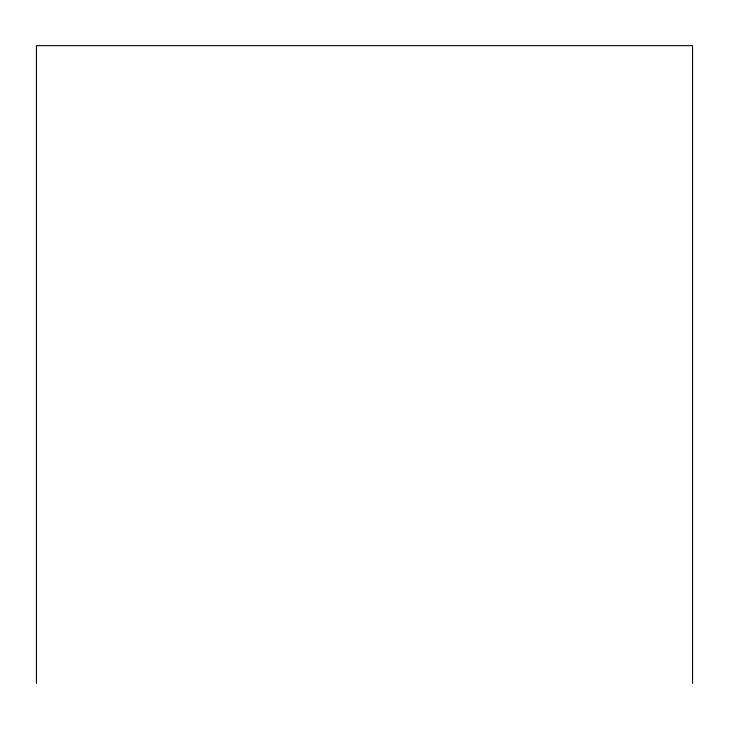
<?xml version="1.0" encoding="UTF-8"?>
<svg xmlns="http://www.w3.org/2000/svg" width="729" height="729" viewBox="0 0 729 729"><rect width="100%" height="100%" fill="white"/><g stroke="black" fill="none" stroke-linecap="round" stroke-linejoin="round"><path stroke-width="1.09" d="M692.55 683.374L692.55 45.626L36.45 45.626L36.45 683.374"/></g></svg>
